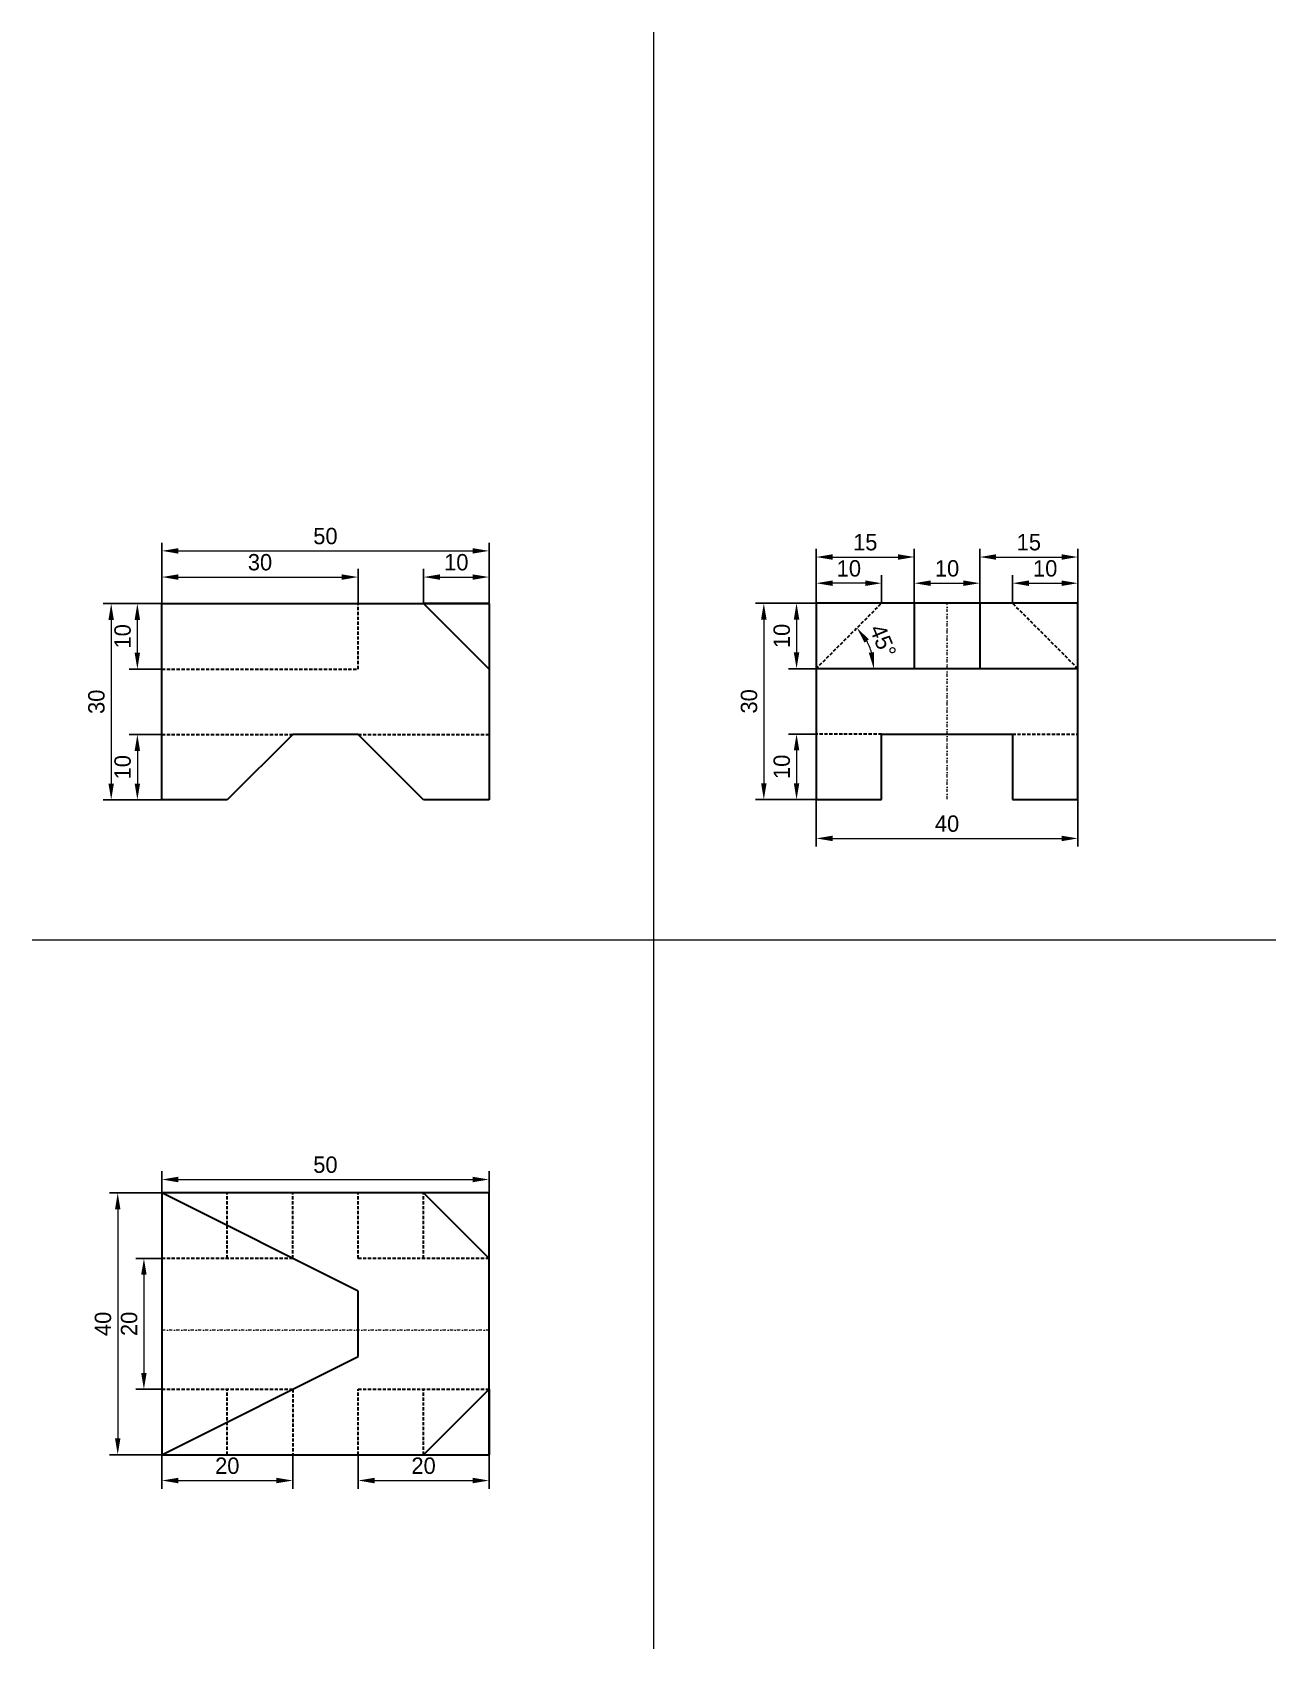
# Model space of a CAD drawing. Header units: inches. Extents: x -1 to 189, y -32 to 215.
import ezdxf

# ---------------------------------------------------------------- set-up
doc = ezdxf.new("R2010")
doc.units = ezdxf.units.IN
doc.header["$MEASUREMENT"] = 0
doc.linetypes.add('DASHDOT', pattern=[1, 0.5, -0.25, 0, -0.25])
doc.linetypes.add('DASHED', pattern=[0.75, 0.5, -0.25])
for name, color, linetype, lineweight in [('kote', 250, 'Continuous', 15), ('nevidljivi bridovi', 250, 'DASHED', 30), ('pomoćna', 3, 'Continuous', 15), ('simetrale', 1, 'DASHDOT', 15), ('Vidljivi bridovi', 250, 'Continuous', 30)]:
    doc.layers.add(name, color=color, linetype=linetype, lineweight=lineweight)
doc.dimstyles.get("Standard").update_dxf_attribs({"dimtxt": 2.5, "dimasz": 2.5, "dimexe": 1.25, "dimexo": 0.0625, "dimgap": 1, "dimtad": 1, "dimdec": 4, "dimzin": 0, "dimdsep": 46, "dimlunit": 5, "dimtxsty": 'Standard', "dimcen": 0.09, "dimclrd": 256, "dimadec": 0, "dimazin": 0, "dimtfac": 1, "dimtdec": 4, "dimtix": 1, "dimtofl": 0, "dimtmove": 0, "dimatfit": 3, "dimfxl": 1, "dimtolj": 1, "dimtzin": 0, "dimlwd": -1, "dimarcsym": 0})

# ---------------------------------------------------------------- blocks, each defined once
blk = doc.blocks.new('*D74')
at = {"layer": 'Defpoints', "color": 0}
for p in [(49, 132.06), (19, 128), (49, 128)]:
    blk.add_point(p, dxfattribs=at)
at = {"layer": 'kote', "color": 0, "lineweight": -2}
for p, q in [((19, 128.06), (19, 133.31)), ((49, 128.06), (49, 133.31))]:
    blk.add_line(p, q, dxfattribs=at)
at = {"layer": 'kote'}
blk.add_line((21.5, 132.06), (46.5, 132.06), dxfattribs=at)
for points in [[(21.5, 132.47), (21.5, 131.64), (19, 132.06)], [(46.5, 132.47), (46.5, 131.64), (49, 132.06)]]:
    blk.add_solid(points, dxfattribs=at)
at = {"layer": 'kote', "color": 0, "insert": (34, 134.31), "char_height": 2.5, "attachment_point": 5}
blk.add_mtext('\\A1;30', dxfattribs=at)
blk = doc.blocks.new('*D75')
at = {"layer": 'Defpoints', "color": 0}
for p in [(69, 132.06), (59, 128), (69, 128.06)]:
    blk.add_point(p, dxfattribs=at)
at = {"layer": 'kote', "color": 0, "lineweight": -2}
for p, q in [((59, 128.06), (59, 133.31)), ((69, 128.12), (69, 133.31))]:
    blk.add_line(p, q, dxfattribs=at)
at = {"layer": 'kote'}
blk.add_line((61.5, 132.06), (66.5, 132.06), dxfattribs=at)
for points in [[(61.5, 132.47), (61.5, 131.64), (59, 132.06)], [(66.5, 132.47), (66.5, 131.64), (69, 132.06)]]:
    blk.add_solid(points, dxfattribs=at)
at = {"layer": 'kote', "color": 0, "insert": (64, 134.31), "char_height": 2.5, "attachment_point": 5}
blk.add_mtext('\\A1;10', dxfattribs=at)
blk = doc.blocks.new('*D76')
at = {"layer": 'Defpoints', "color": 0}
for p in [(15.26, 128), (19, 128), (19, 118)]:
    blk.add_point(p, dxfattribs=at)
at = {"layer": 'kote', "color": 0, "lineweight": -2}
for p, q in [((18.94, 128), (14.01, 128)), ((18.94, 118), (14.01, 118))]:
    blk.add_line(p, q, dxfattribs=at)
at = {"layer": 'kote'}
blk.add_line((15.26, 120.5), (15.26, 125.5), dxfattribs=at)
for points in [[(14.84, 125.5), (15.67, 125.5), (15.26, 128)], [(14.84, 120.5), (15.67, 120.5), (15.26, 118)]]:
    blk.add_solid(points, dxfattribs=at)
at = {"layer": 'kote', "color": 0, "insert": (13.01, 123), "char_height": 2.5, "attachment_point": 5, "rotation": 90}
blk.add_mtext('\\A1;10', dxfattribs=at)
blk = doc.blocks.new('*D77')
at = {"layer": 'Defpoints', "color": 0}
for p in [(19, 108), (15.26, 98), (19, 98)]:
    blk.add_point(p, dxfattribs=at)
at = {"layer": 'kote', "color": 0, "lineweight": -2}
for p, q in [((18.94, 108), (14.01, 108)), ((18.94, 98), (14.01, 98))]:
    blk.add_line(p, q, dxfattribs=at)
at = {"layer": 'kote'}
blk.add_line((15.26, 105.5), (15.26, 100.5), dxfattribs=at)
for points in [[(14.84, 105.5), (15.67, 105.5), (15.26, 108)], [(14.84, 100.5), (15.67, 100.5), (15.26, 98)]]:
    blk.add_solid(points, dxfattribs=at)
at = {"layer": 'kote', "color": 0, "insert": (13.01, 103), "char_height": 2.5, "attachment_point": 5, "rotation": 90}
blk.add_mtext('\\A1;10', dxfattribs=at)
blk = doc.blocks.new('*D78')
at = {"layer": 'Defpoints', "color": 0}
for p in [(119, 98.06), (159, 98.06), (159, 92.12)]:
    blk.add_point(p, dxfattribs=at)
at = {"layer": 'kote', "color": 0, "lineweight": -2}
for p, q in [((119, 98), (119, 90.87)), ((159, 98), (159, 90.87))]:
    blk.add_line(p, q, dxfattribs=at)
at = {"layer": 'kote'}
blk.add_line((121.5, 92.12), (156.5, 92.12), dxfattribs=at)
for points in [[(121.5, 92.54), (121.5, 91.7), (119, 92.12)], [(156.5, 92.54), (156.5, 91.7), (159, 92.12)]]:
    blk.add_solid(points, dxfattribs=at)
at = {"layer": 'kote', "color": 0, "insert": (139, 94.37), "char_height": 2.5, "attachment_point": 5}
blk.add_mtext('\\A1;40', dxfattribs=at)
blk = doc.blocks.new('*D79')
at = {"layer": 'Defpoints', "color": 0}
for p in [(144, 131.12), (134, 128.06), (144, 128.06)]:
    blk.add_point(p, dxfattribs=at)
at = {"layer": 'kote', "color": 0, "lineweight": -2}
for p, q in [((134, 128.12), (134, 132.37)), ((144, 128.12), (144, 132.37))]:
    blk.add_line(p, q, dxfattribs=at)
at = {"layer": 'kote'}
blk.add_line((136.5, 131.12), (141.5, 131.12), dxfattribs=at)
for points in [[(136.5, 131.54), (136.5, 130.7), (134, 131.12)], [(141.5, 131.54), (141.5, 130.7), (144, 131.12)]]:
    blk.add_solid(points, dxfattribs=at)
at = {"layer": 'kote', "color": 0, "insert": (139, 133.37), "char_height": 2.5, "attachment_point": 5}
blk.add_mtext('\\A1;10', dxfattribs=at)
blk = doc.blocks.new('*D80')
at = {"layer": 'Defpoints', "color": 0}
for p in [(119, 131.12), (119, 128.06), (129, 128.06)]:
    blk.add_point(p, dxfattribs=at)
at = {"layer": 'kote', "color": 0, "lineweight": -2}
for p, q in [((119, 128.12), (119, 132.37)), ((129, 128.12), (129, 132.37))]:
    blk.add_line(p, q, dxfattribs=at)
at = {"layer": 'kote'}
blk.add_line((126.5, 131.12), (121.5, 131.12), dxfattribs=at)
for points in [[(121.5, 131.54), (121.5, 130.7), (119, 131.12)], [(126.5, 131.54), (126.5, 130.7), (129, 131.12)]]:
    blk.add_solid(points, dxfattribs=at)
at = {"layer": 'kote', "color": 0, "insert": (124, 133.37), "char_height": 2.5, "attachment_point": 5}
blk.add_mtext('\\A1;10', dxfattribs=at)
blk = doc.blocks.new('*D81')
at = {"layer": 'Defpoints', "color": 0}
for p in [(159, 131.12), (149, 128.06), (159, 128.06)]:
    blk.add_point(p, dxfattribs=at)
at = {"layer": 'kote', "color": 0, "lineweight": -2}
for p, q in [((149, 128.12), (149, 132.37)), ((159, 128.12), (159, 132.37))]:
    blk.add_line(p, q, dxfattribs=at)
at = {"layer": 'kote'}
blk.add_line((151.5, 131.12), (156.5, 131.12), dxfattribs=at)
for points in [[(151.5, 131.54), (151.5, 130.7), (149, 131.12)], [(156.5, 131.54), (156.5, 130.7), (159, 131.12)]]:
    blk.add_solid(points, dxfattribs=at)
at = {"layer": 'kote', "color": 0, "insert": (154, 133.37), "char_height": 2.5, "attachment_point": 5}
blk.add_mtext('\\A1;10', dxfattribs=at)
blk = doc.blocks.new('*D71')
at = {"layer": 'Defpoints', "color": 0}
for p in [(134, 135.12), (119, 128.12), (134, 128.12)]:
    blk.add_point(p, dxfattribs=at)
at = {"layer": 'kote', "color": 0, "lineweight": -2}
for p, q in [((119, 128.19), (119, 136.37)), ((134, 128.19), (134, 136.37))]:
    blk.add_line(p, q, dxfattribs=at)
at = {"layer": 'kote'}
blk.add_line((121.5, 135.12), (131.5, 135.12), dxfattribs=at)
for points in [[(121.5, 135.54), (121.5, 134.7), (119, 135.12)], [(131.5, 135.54), (131.5, 134.7), (134, 135.12)]]:
    blk.add_solid(points, dxfattribs=at)
at = {"layer": 'kote', "color": 0, "insert": (126.5, 137.37), "char_height": 2.5, "attachment_point": 5}
blk.add_mtext('\\A1;15', dxfattribs=at)
blk = doc.blocks.new('*D72')
at = {"layer": 'Defpoints', "color": 0}
for p in [(159, 135.12), (144, 128.12), (159, 128.12)]:
    blk.add_point(p, dxfattribs=at)
at = {"layer": 'kote', "color": 0, "lineweight": -2}
for p, q in [((144, 128.19), (144, 136.37)), ((159, 128.19), (159, 136.37))]:
    blk.add_line(p, q, dxfattribs=at)
at = {"layer": 'kote'}
blk.add_line((146.5, 135.12), (156.5, 135.12), dxfattribs=at)
for points in [[(146.5, 135.54), (146.5, 134.7), (144, 135.12)], [(156.5, 135.54), (156.5, 134.7), (159, 135.12)]]:
    blk.add_solid(points, dxfattribs=at)
at = {"layer": 'kote', "color": 0, "insert": (151.5, 137.37), "char_height": 2.5, "attachment_point": 5}
blk.add_mtext('\\A1;15', dxfattribs=at)
blk = doc.blocks.new('*D82')
at = {"layer": 'Defpoints', "color": 0}
for p in [(129, 128.06), (127.51, 120.34), (119, 118.06), (119, 118.06), (159, 118.06)]:
    blk.add_point(p, dxfattribs=at)
at = {"layer": 'kote'}
blk.add_arc((119, 118.06), 8.81, 16.3208, 28.6792, dxfattribs=at)
for points in [[(126.39, 122.04), (127.06, 122.54), (125.23, 124.29)], [(127.86, 120.6), (127.04, 120.48), (127.81, 118.06)]]:
    blk.add_solid(points, dxfattribs=at)
at = {"layer": 'kote', "color": 0, "insert": (129.21, 122.29), "char_height": 2.5, "attachment_point": 5, "rotation": 292.5}
blk.add_mtext('\\A1;45°', dxfattribs=at)
blk = doc.blocks.new('*D73')
at = {"layer": 'Defpoints', "color": 0}
for p in [(69, 136.06), (19, 128.06), (69, 128.06)]:
    blk.add_point(p, dxfattribs=at)
at = {"layer": 'kote', "color": 0, "lineweight": -2}
for p, q in [((19, 128.12), (19, 137.31)), ((69, 128.12), (69, 137.31))]:
    blk.add_line(p, q, dxfattribs=at)
at = {"layer": 'kote'}
blk.add_line((21.5, 136.06), (66.5, 136.06), dxfattribs=at)
for points in [[(21.5, 136.47), (21.5, 135.64), (19, 136.06)], [(66.5, 136.47), (66.5, 135.64), (69, 136.06)]]:
    blk.add_solid(points, dxfattribs=at)
at = {"layer": 'kote', "color": 0, "insert": (44, 138.31), "char_height": 2.5, "attachment_point": 5}
blk.add_mtext('\\A1;50', dxfattribs=at)
blk = doc.blocks.new('*D83')
at = {"layer": 'Defpoints', "color": 0}
for p in [(19, 128), (11.26, 98), (19, 98)]:
    blk.add_point(p, dxfattribs=at)
at = {"layer": 'kote', "color": 0, "lineweight": -2}
for p, q in [((18.94, 128), (10.01, 128)), ((18.94, 98), (10.01, 98))]:
    blk.add_line(p, q, dxfattribs=at)
at = {"layer": 'kote'}
blk.add_line((11.26, 125.5), (11.26, 100.5), dxfattribs=at)
for points in [[(10.84, 125.5), (11.67, 125.5), (11.26, 128)], [(10.84, 100.5), (11.67, 100.5), (11.26, 98)]]:
    blk.add_solid(points, dxfattribs=at)
at = {"layer": 'kote', "color": 0, "insert": (9.01, 113), "char_height": 2.5, "attachment_point": 5, "rotation": 90}
blk.add_mtext('\\A1;30', dxfattribs=at)
blk = doc.blocks.new('*D84')
at = {"layer": 'Defpoints', "color": 0}
for p in [(119, 128.06), (116, 118.06), (119, 118.06)]:
    blk.add_point(p, dxfattribs=at)
at = {"layer": 'kote', "color": 0, "lineweight": -2}
for p, q in [((118.94, 128.06), (114.75, 128.06)), ((118.94, 118.06), (114.75, 118.06))]:
    blk.add_line(p, q, dxfattribs=at)
at = {"layer": 'kote'}
blk.add_line((116, 125.56), (116, 120.56), dxfattribs=at)
for points in [[(115.58, 125.56), (116.42, 125.56), (116, 128.06)], [(115.58, 120.56), (116.42, 120.56), (116, 118.06)]]:
    blk.add_solid(points, dxfattribs=at)
at = {"layer": 'kote', "color": 0, "insert": (113.75, 123.06), "char_height": 2.5, "attachment_point": 5, "rotation": 90}
blk.add_mtext('\\A1;10', dxfattribs=at)
blk = doc.blocks.new('*D85')
at = {"layer": 'Defpoints', "color": 0}
for p in [(119, 108.06), (116, 98.06), (119, 98.06)]:
    blk.add_point(p, dxfattribs=at)
at = {"layer": 'kote', "color": 0, "lineweight": -2}
for p, q in [((118.94, 108.06), (114.75, 108.06)), ((118.94, 98.06), (114.75, 98.06))]:
    blk.add_line(p, q, dxfattribs=at)
at = {"layer": 'kote'}
blk.add_line((116, 105.56), (116, 100.56), dxfattribs=at)
for points in [[(115.58, 105.56), (116.42, 105.56), (116, 108.06)], [(115.58, 100.56), (116.42, 100.56), (116, 98.06)]]:
    blk.add_solid(points, dxfattribs=at)
at = {"layer": 'kote', "color": 0, "insert": (113.75, 103.06), "char_height": 2.5, "attachment_point": 5, "rotation": 90}
blk.add_mtext('\\A1;10', dxfattribs=at)
blk = doc.blocks.new('*D86')
at = {"layer": 'Defpoints', "color": 0}
for p in [(119, 128.06), (111, 98.06), (119, 98.06)]:
    blk.add_point(p, dxfattribs=at)
at = {"layer": 'kote', "color": 0, "lineweight": -2}
for p, q in [((118.94, 128.06), (109.75, 128.06)), ((118.94, 98.06), (109.75, 98.06))]:
    blk.add_line(p, q, dxfattribs=at)
at = {"layer": 'kote'}
blk.add_line((111, 125.56), (111, 100.56), dxfattribs=at)
for points in [[(110.58, 125.56), (111.42, 125.56), (111, 128.06)], [(110.58, 100.56), (111.42, 100.56), (111, 98.06)]]:
    blk.add_solid(points, dxfattribs=at)
at = {"layer": 'kote', "color": 0, "insert": (108.75, 113.06), "char_height": 2.5, "attachment_point": 5, "rotation": 90}
blk.add_mtext('\\A1;30', dxfattribs=at)
blk = doc.blocks.new('*D87')
at = {"layer": 'Defpoints', "color": 0}
for p in [(69, 40), (19, 37.94), (69, 37.94)]:
    blk.add_point(p, dxfattribs=at)
at = {"layer": 'kote', "color": 0, "lineweight": -2}
for p, q in [((19, 38), (19, 41.25)), ((69, 38), (69, 41.25))]:
    blk.add_line(p, q, dxfattribs=at)
at = {"layer": 'kote'}
blk.add_line((21.5, 40), (66.5, 40), dxfattribs=at)
for points in [[(21.5, 40.42), (21.5, 39.58), (19, 40)], [(66.5, 40.42), (66.5, 39.58), (69, 40)]]:
    blk.add_solid(points, dxfattribs=at)
at = {"layer": 'kote', "color": 0, "insert": (44, 42.25), "char_height": 2.5, "attachment_point": 5}
blk.add_mtext('\\A1;50', dxfattribs=at)
blk = doc.blocks.new('*D88')
at = {"layer": 'Defpoints', "color": 0}
for p in [(19, -2.06), (39, -2.06), (39, -6)]:
    blk.add_point(p, dxfattribs=at)
at = {"layer": 'kote', "color": 0, "lineweight": -2}
for p, q in [((19, -2.12), (19, -7.25)), ((39, -2.12), (39, -7.25))]:
    blk.add_line(p, q, dxfattribs=at)
at = {"layer": 'kote'}
blk.add_line((21.5, -6), (36.5, -6), dxfattribs=at)
for points in [[(21.5, -5.58), (21.5, -6.42), (19, -6)], [(36.5, -5.58), (36.5, -6.42), (39, -6)]]:
    blk.add_solid(points, dxfattribs=at)
at = {"layer": 'kote', "color": 0, "insert": (29, -3.75), "char_height": 2.5, "attachment_point": 5}
blk.add_mtext('\\A1;20', dxfattribs=at)
blk = doc.blocks.new('*D89')
at = {"layer": 'Defpoints', "color": 0}
for p in [(49, -2.06), (69, -2.06), (69, -6)]:
    blk.add_point(p, dxfattribs=at)
at = {"layer": 'kote', "color": 0, "lineweight": -2}
for p, q in [((49, -2.12), (49, -7.25)), ((69, -2.12), (69, -7.25))]:
    blk.add_line(p, q, dxfattribs=at)
at = {"layer": 'kote'}
blk.add_line((51.5, -6), (66.5, -6), dxfattribs=at)
for points in [[(51.5, -5.58), (51.5, -6.42), (49, -6)], [(66.5, -5.58), (66.5, -6.42), (69, -6)]]:
    blk.add_solid(points, dxfattribs=at)
at = {"layer": 'kote', "color": 0, "insert": (59, -3.75), "char_height": 2.5, "attachment_point": 5}
blk.add_mtext('\\A1;20', dxfattribs=at)
blk = doc.blocks.new('*D90')
at = {"layer": 'Defpoints', "color": 0}
for p in [(19, 27.94), (16.26, 7.94), (19, 7.94)]:
    blk.add_point(p, dxfattribs=at)
at = {"layer": 'kote', "color": 0, "lineweight": -2}
for p, q in [((18.94, 27.94), (15.01, 27.94)), ((18.94, 7.94), (15.01, 7.94))]:
    blk.add_line(p, q, dxfattribs=at)
at = {"layer": 'kote'}
blk.add_line((16.26, 25.44), (16.26, 10.44), dxfattribs=at)
for points in [[(15.84, 25.44), (16.67, 25.44), (16.26, 27.94)], [(15.84, 10.44), (16.67, 10.44), (16.26, 7.94)]]:
    blk.add_solid(points, dxfattribs=at)
at = {"layer": 'kote', "color": 0, "insert": (14.01, 17.94), "char_height": 2.5, "attachment_point": 5, "rotation": 90}
blk.add_mtext('\\A1;20', dxfattribs=at)
blk = doc.blocks.new('*D91')
at = {"layer": 'Defpoints', "color": 0}
for p in [(19, 37.94), (12.26, -2.06), (19, -2.06)]:
    blk.add_point(p, dxfattribs=at)
at = {"layer": 'kote', "color": 0, "lineweight": -2}
for p, q in [((18.94, 37.94), (11.01, 37.94)), ((18.94, -2.06), (11.01, -2.06))]:
    blk.add_line(p, q, dxfattribs=at)
at = {"layer": 'kote'}
blk.add_line((12.26, 35.44), (12.26, 0.44), dxfattribs=at)
for points in [[(11.84, 35.44), (12.67, 35.44), (12.26, 37.94)], [(11.84, 0.44), (12.67, 0.44), (12.26, -2.06)]]:
    blk.add_solid(points, dxfattribs=at)
at = {"layer": 'kote', "color": 0, "insert": (10.01, 17.94), "char_height": 2.5, "attachment_point": 5, "rotation": 90}
blk.add_mtext('\\A1;40', dxfattribs=at)

msp = doc.modelspace()

# ---------------------------------------------------------------- linework, layer by layer
at = {"layer": 'nevidljivi bridovi'}
for p, q in [((49, 118), (49, 128)), ((119, 118.0625), (129, 128.0625)), ((159, 118.0625), (149, 128.0625)), ((19, 118), (49, 118)), ((19, 108), (39, 108)), ((49, 108), (69, 108)), ((129, 108.0625), (119, 108.0625)), ((149, 108.0625), (159, 108.0625)), ((29, 27.94216), (29, 37.94216)), ((39, 27.94216), (39, 37.94216)), ((49, 27.94216), (49, 37.94216)), ((59, 27.94216), (59, 37.94216)), ((39, 27.94216), (19, 27.94216)), ((69, 27.94216), (49, 27.94216)), ((19, 7.94216), (39, 7.94216)), ((29, -2.05784), (29, 7.94216)), ((39, 7.94216), (39, -2.05784)), ((49, -2.05784), (49, 7.94216)), ((49, 7.94216), (69, 7.94216)), ((59, -2.05784), (59, 7.94216))]:
    msp.add_line(p, q, dxfattribs=at)
at = {"layer": 'pomoćna'}
for p, q in [((94.11517, 215.29809), (94.11517, -31.69266)), ((-0.79443, 76.6466), (189.22458, 76.6466))]:
    msp.add_line(p, q, dxfattribs=at)
at = {"layer": 'simetrale'}
for p, q in [((139, 98.12034), (139, 128.0625)), ((69, 17), (19, 17))]:
    msp.add_line(p, q, dxfattribs=at)
at = {"layer": 'Vidljivi bridovi'}
for p, q in [((19, 98), (19, 128)), ((19, 128), (69, 128)), ((69, 128), (59, 128)), ((69, 128), (59, 128)), ((59, 128), (69, 128)), ((69, 118), (59, 128)), ((69, 128), (69, 98)), ((159, 128.0625), (119, 128.0625)), ((119, 128.0625), (119, 98.0625)), ((134, 128.0625), (134, 118.0625)), ((144, 128.0625), (144, 118.0625)), ((159, 118.0625), (159, 128.0625)), ((119, 118.0625), (159, 118.0625)), ((134, 118.0625), (134, 118.0625)), ((159, 98.0625), (159, 118.0625)), ((39, 108), (29, 98)), ((49, 108), (39, 108)), ((59, 98), (49, 108)), ((129, 98.0625), (129, 108.0625)), ((129, 108.0625), (149, 108.0625)), ((149, 108.0625), (149, 98.0625)), ((29, 98), (19, 98)), ((69, 98), (59, 98)), ((119, 98.0625), (129, 98.0625)), ((149, 98.0625), (159, 98.0625)), ((69, 37.94216), (19, 37.94216)), ((19, 37.94216), (19, -2.05784)), ((49, 22.94216), (19, 37.94216)), ((69, 27.94216), (59, 37.94216)), ((69, -2.05784), (69, 37.94216)), ((49, 12.94216), (49, 22.94216)), ((19, -2.05784), (49, 12.94216)), ((59, -2.05784), (69, 7.94216)), ((69, 7.94216), (69, -2.05784)), ((19, -2.05784), (69, -2.05784))]:
    msp.add_line(p, q, dxfattribs=at)

# ---------------------------------------------------------------- dimensions: what is measured, and where the dimension line sits
at = {"layer": 'kote'}
for base, p1, p2, picture, middle in [((69, 136.05784), (19, 128.0625), (69, 128.0625), '*D73', (44, 138.30784)), ((134, 135.12034), (119, 128.125), (134, 128.125), '*D71', (126.5, 137.37034)), ((159, 135.12034), (144, 128.125), (159, 128.125), '*D72', (151.5, 137.37034)), ((49, 132.05784), (19, 128), (49, 128), '*D74', (34, 134.30784)), ((69, 132.05784), (59, 128), (69, 128.0625), '*D75', (64, 134.30784)), ((119, 131.12034), (129, 128.0625), (119, 128.0625), '*D80', (124, 133.37034)), ((144, 131.12034), (134, 128.0625), (144, 128.0625), '*D79', (139, 133.37034)), ((159, 131.12034), (149, 128.0625), (159, 128.0625), '*D81', (154, 133.37034)), ((159, 92.12034), (119, 98.0625), (159, 98.0625), '*D78', (139, 94.37034)), ((69, 40), (19, 37.94216), (69, 37.94216), '*D87', (44, 42.25)), ((39, -6), (19, -2.05784), (39, -2.05784), '*D88', (29, -3.75)), ((69, -6), (49, -2.05784), (69, -2.05784), '*D89', (59, -3.75))]:
    dim = msp.add_linear_dim(base=base, p1=p1, p2=p2, dimstyle='Standard', dxfattribs=at)
    dim.commit()
    dim.dimension.update_dxf_attribs({"geometry": picture, "text_midpoint": middle})
for base, p1, p2, picture, middle in [((11.25832, 98), (19, 128), (19, 98), '*D83', (9.00832, 113)), ((15.25832, 128), (19, 118), (19, 128), '*D76', (13.00832, 123)), ((111, 98.0625), (119, 128.0625), (119, 98.0625), '*D86', (108.75, 113.0625)), ((116, 118.0625), (119, 128.0625), (119, 118.0625), '*D84', (113.75, 123.0625)), ((15.25832, 98), (19, 108), (19, 98), '*D77', (13.00832, 103)), ((116, 98.0625), (119, 108.0625), (119, 98.0625), '*D85', (113.75, 103.0625)), ((12.25832, -2.05784), (19, 37.94216), (19, -2.05784), '*D91', (10.00832, 17.94216)), ((16.25832, 7.94216), (19, 27.94216), (19, 7.94216), '*D90', (14.00832, 17.94216))]:
    dim = msp.add_linear_dim(base=base, p1=p1, p2=p2, angle=90, dimstyle='Standard', dxfattribs=at)
    dim.commit()
    dim.dimension.update_dxf_attribs({"geometry": picture, "text_midpoint": middle})
dim = msp.add_angular_dim_2l(base=(127.50619, 120.34173), line1=((119, 118.0625), (159, 118.0625)), line2=((119, 118.0625), (129, 128.0625)), dimstyle='Standard', override={"dimtih": 0, "dimtix": 1, "dimtofl": 1, "dimfxlon": 0}, dxfattribs=at)
dim.commit()
dim.dimension.update_dxf_attribs({"geometry": '*D82', "text_midpoint": (129.21465, 122.29355)})

doc.saveas('drawing.dxf')
